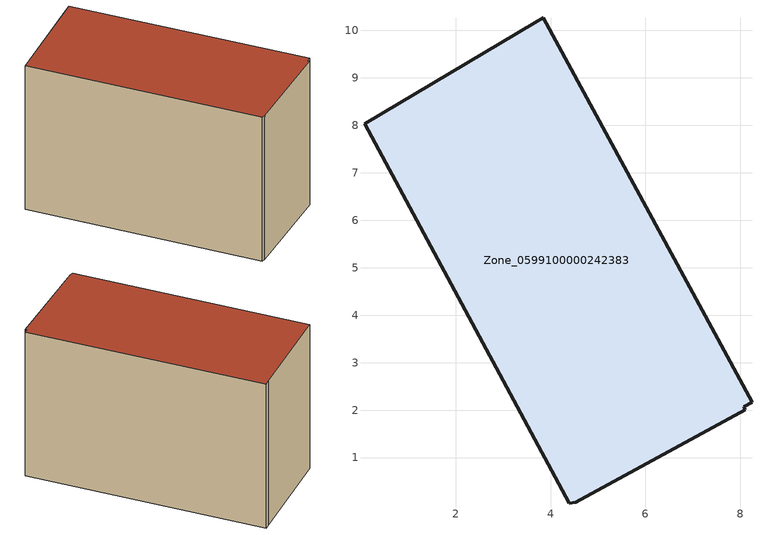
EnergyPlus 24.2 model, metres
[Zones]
Zone_0599100000242383
 floor ground (C_G): 8.07,2.07 8.11,2 4.53,0.06 4.39,0.04 0.08,8.03 3.67,10.16 3.85,10.27 8.24,2.17 z0
 wall outside (C_F): 4.39,0.04 4.53,0.06 8.11,2 8.07,2.07 8.24,2.17 3.85,10.27 3.67,10.16 0.08,8.03 4.39,0.04 z0:5.9
 roof outside (C_R): 8.11,2 8.07,2.07 8.24,2.17 3.85,10.27 3.67,10.16 0.08,8.03 4.39,0.04 4.53,0.06 z5.9
[BUILDING]
Pand.0599100000242383: North Axis=0; Terrain=City; Loads Convergence Tolerance Value=0.04; Temperature Convergence Tolerance Value=0.4; Solar Distribution=FullExterior; Maximum Number of Warmup Days=25; Minimum Number of Warmup Days=1
[Site:Location]
Rotterdam.The.Hague.AP_ZH_NLD Design_Conditions: Latitude=51.96; Longitude=4.45; Time Zone=1; Elevation=-4.5
[SITE:GROUNDTEMPERATURE:BUILDINGSURFACE]
18, 18, 18, 18, 18, 18, 18, 18, 18, 18, 18, 18
[MATERIAL] Thermal Absorptance=0.9; Solar Absorptance=0.7; Visible Absorptance=0.7
Name | Roughness | Thickness | Conductivity | Density | Specific Heat
G.TC.1946-1964 | MediumSmooth | 0.15 | 1 | 540 | 1210
F.TC.1946-1964 | Rough | 0.3 | 0.857143 | 1920 | 840
R.TC.1946-1964 | MediumRough | 0.2 | 0.235294 | 1500 | 1000
[CONSTRUCTION]
C_G: G.TC.1946-1964
C_F: F.TC.1946-1964
C_R: R.TC.1946-1964
[ZONE]
Zone_0599100000242383: Type=1; Multiplier=1; Ceiling Height=Autocalculate; Volume=Autocalculate; Floor Area=autocalculate; Part of Total Floor Area=Yes
[ZONEINFILTRATION:DESIGNFLOWRATE]
Infil_Zone_0599100000242383: Zone or ZoneList or Space or SpaceList=Zone_0599100000242383; Schedule=AlwaysOn; Design Flow Rate Calculation Method=Flow/Area; Flow Rate per Floor Area=0.003; Constant Term Coefficient=1; Temperature Term Coefficient=0; Velocity Term Coefficient=0; Velocity Squared Term Coefficient=0
[HVACTEMPLATE:ZONE:IDEALLOADSAIRSYSTEM]
Zone_0599100000242383: Maximum Heating Supply Air Temperature=50; Minimum Cooling Supply Air Temperature=13; Maximum Heating Supply Air Humidity Ratio=0.0156; Minimum Cooling Supply Air Humidity Ratio=0.0077; Heating Limit=NoLimit; Cooling Limit=NoLimit; Dehumidification Control Type=ConstantSensibleHeatRatio; Cooling Sensible Heat Ratio=0.7; Dehumidification Setpoint=60; Humidification Control Type=None; Humidification Setpoint=30; Outdoor Air Method=None; Outdoor Air Flow Rate per Person=0.00944; Outdoor Air Flow Rate per Zone Floor Area=0; Outdoor Air Flow Rate per Zone=0; Demand Controlled Ventilation Type=None; Outdoor Air Economizer Type=NoEconomizer; Heat Recovery Type=None; Sensible Heat Recovery Effectiveness=0.7; Latent Heat Recovery Effectiveness=0.65
[ZONECONTROL:THERMOSTAT]
ThermostatControl_Zone_0599100000242383: Zone or ZoneList=Zone_0599100000242383; Control Type Schedule=DualSetpointControlType; Control 1=Thermostat_Zone_0599100000242383; Temperature Difference Between Cutout And Setpoint=0
[THERMOSTATSETPOINT:DUALSETPOINT]
Thermostat_Zone_0599100000242383: Heating Setpoint Temperature Schedule=HeatingSetpoint_Zone_0599100000242383; Cooling Setpoint Temperature Schedule=CoolingSetpoint_Zone_0599100000242383
[SCHEDULE:COMPACT]
HeatingSetpoint_Zone_0599100000242383: Through: 12/31, For: AllDays, Until: 24:00, 21
CoolingSetpoint_Zone_0599100000242383: Through: 12/31, For: AllDays, Until: 24:00, 24
DualSetpointControlType: Through: 12/31, For: AllDays, Until: 24:00, 4
AlwaysOn: Through: 12/31, For: AllDays, Until: 24:00, 1
